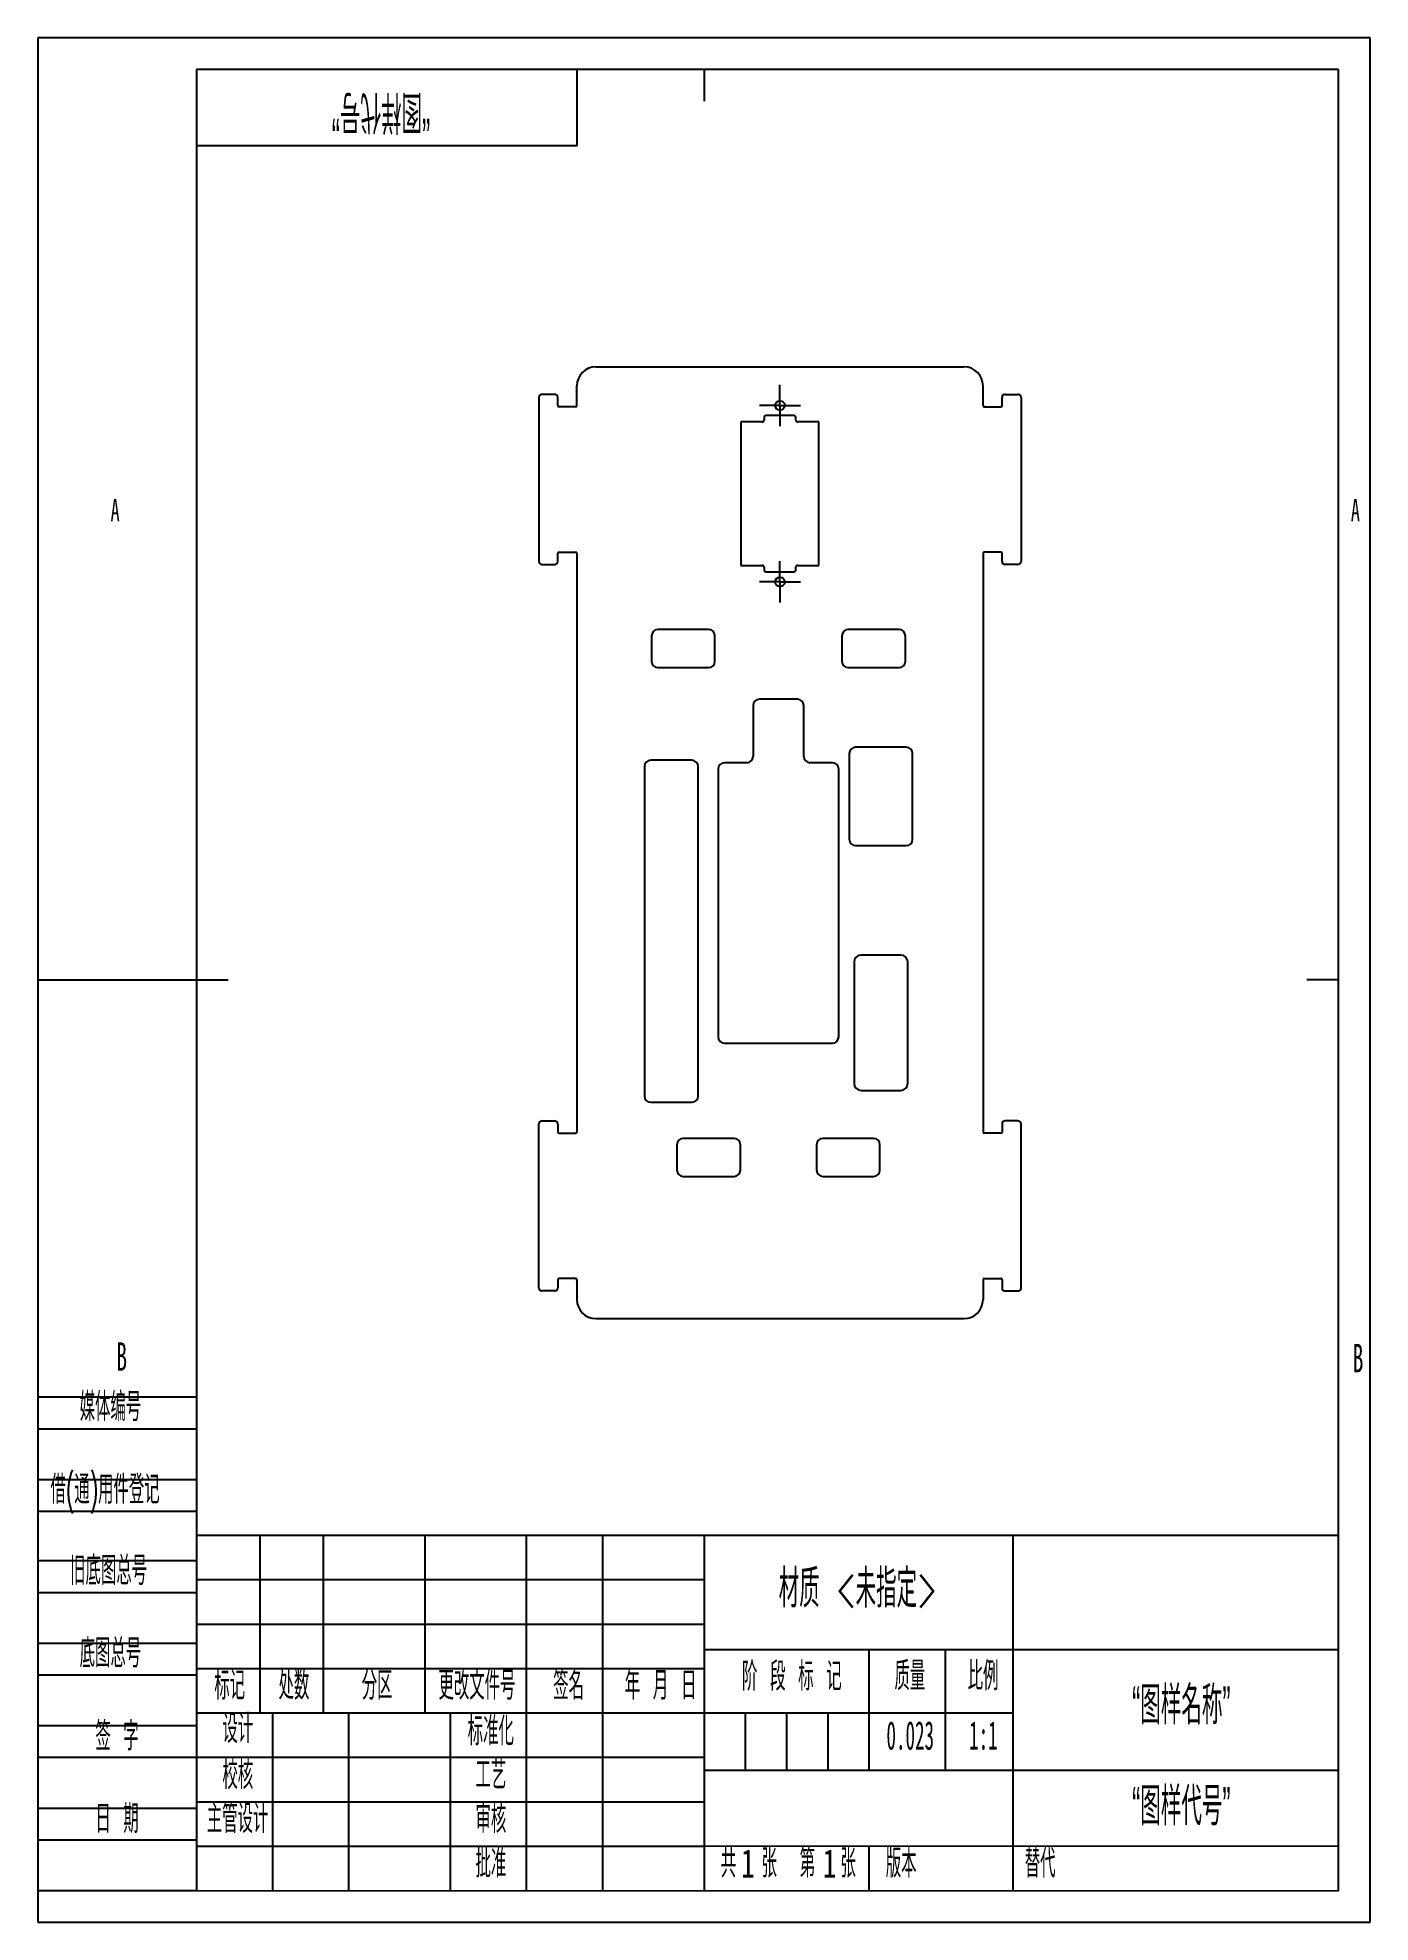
# Model space of a CAD drawing. Header units: millimetres. Extents: x 0 to 210, y 0 to 297.
import ezdxf

# ---------------------------------------------------------------- set-up
doc = ezdxf.new("R2010")
doc.units = ezdxf.units.MM
doc.layers.add('图框', color=7, linetype='Continuous')
doc.layers.add('尺寸', color=7, linetype='Continuous')
doc.styles.add('SLDTEXTSTYLE0', font='TXT', dxfattribs={"width": 0.49, "bigfont": 'bigfont'})
doc.styles.add('SLDTEXTSTYLE1', font='TXT', dxfattribs={"width": 0.494, "bigfont": 'bigfont'})
doc.styles.add('SLDTEXTSTYLE2', font='TXT', dxfattribs={"width": 0.494286, "bigfont": 'bigfont'})
doc.styles.add('SLDTEXTSTYLE3', font='TXT', dxfattribs={"width": 0.495, "bigfont": 'bigfont'})
doc.styles.add('SLDTEXTSTYLE4', font='TXT', dxfattribs={"width": 0.49})
doc.styles.add('SLDTEXTSTYLE5', font='TXT', dxfattribs={"width": 0.56})
doc.styles.add('SLDTEXTSTYLE6', font='TXT', dxfattribs={"width": 0.6})
doc.styles.add('SLDTEXTSTYLE7', font='TXT', dxfattribs={"width": 0.7})

# ---------------------------------------------------------------- blocks, each defined once
blk = doc.blocks.new('SW_CENTERMARKSYMBOL_0')
at = {"layer": '尺寸', "color": 0}
for p, q in [((0, 2.5), (0, 3.25)), ((-2.5, 0), (-3.25, 0)), ((0, 0), (-2.5, 0)), ((0, 0), (0, 2.5)), ((0, 0), (0, -2.5)), ((0, 0), (2.5, 0)), ((2.5, 0), (3.25, 0)), ((0, -2.5), (0, -3.25))]:
    blk.add_line(p, q, dxfattribs=at)
blk = doc.blocks.new('SW_CENTERMARKSYMBOL_1')
at = {"layer": '尺寸', "color": 0}
for p, q in [((0, 2.5), (0, 3.25)), ((-2.5, 0), (-3.25, 0)), ((0, 0), (-2.5, 0)), ((0, 0), (0, 2.5)), ((0, 0), (0, -2.5)), ((0, 0), (2.5, 0)), ((2.5, 0), (3.25, 0)), ((0, -2.5), (0, -3.25))]:
    blk.add_line(p, q, dxfattribs=at)

msp = doc.modelspace()

# ---------------------------------------------------------------- linework, layer by layer
at = {"color": 7, "linetype": 'Continuous', "lineweight": 25}
for p, q in [((87.97, 245.14), (145.97, 245.14)), ((81.47, 240.79), (79.47, 240.79)), ((84.97, 239.04), (84.97, 242.14)), ((148.97, 239.04), (148.97, 242.14)), ((152.47, 240.79), (154.47, 240.79)), ((78.97, 240.29), (78.97, 214.49)), ((81.97, 239.04), (81.97, 240.29)), ((84.77, 238.84), (82.17, 238.84)), ((149.17, 238.84), (151.77, 238.84)), ((151.97, 239.04), (151.97, 240.29)), ((154.97, 240.29), (154.97, 214.49)), ((110.82, 236.44), (110.82, 213.84)), ((114.17, 236.44), (110.82, 236.44)), ((114.47, 237.14), (114.47, 236.74)), ((119.17, 237.44), (114.77, 237.44)), ((119.47, 236.74), (119.47, 237.14)), ((123.12, 236.44), (119.77, 236.44)), ((123.12, 213.84), (123.12, 236.44)), ((79.47, 213.99), (81.47, 213.99)), ((81.97, 214.49), (81.97, 215.74)), ((82.17, 215.94), (84.77, 215.94)), ((84.97, 215.74), (84.97, 124.54)), ((148.97, 215.74), (148.97, 124.54)), ((151.77, 215.94), (149.17, 215.94)), ((151.97, 214.49), (151.97, 215.74)), ((154.47, 213.99), (152.47, 213.99)), ((110.82, 213.84), (114.17, 213.84)), ((114.47, 213.54), (114.47, 213.14)), ((114.77, 212.84), (119.17, 212.84)), ((119.47, 213.14), (119.47, 213.54)), ((119.77, 213.84), (123.12, 213.84)), ((96.73, 202.74), (96.73, 198.74)), ((105.73, 203.74), (97.73, 203.74)), ((106.73, 198.74), (106.73, 202.74)), ((126.73, 202.74), (126.73, 198.74)), ((135.73, 203.74), (127.73, 203.74)), ((136.73, 198.74), (136.73, 202.74)), ((97.73, 197.74), (105.73, 197.74)), ((127.73, 197.74), (135.73, 197.74)), ((112.73, 191.74), (112.73, 183.74)), ((119.73, 192.74), (113.73, 192.74)), ((120.73, 183.74), (120.73, 191.74)), ((127.88, 184.17), (127.88, 170.67)), ((136.88, 185.17), (128.88, 185.17)), ((137.88, 170.67), (137.88, 184.17)), ((95.61, 182.13), (95.61, 130.24)), ((103.08, 183.13), (96.61, 183.13)), ((104.08, 130.24), (104.08, 182.13)), ((107.23, 181.74), (107.23, 139.54)), ((111.73, 182.74), (108.23, 182.74)), ((125.23, 182.74), (121.73, 182.74)), ((126.23, 139.54), (126.23, 181.74)), ((128.88, 169.67), (136.88, 169.67)), ((136, 152.43), (129.77, 152.43)), ((128.65, 151.31), (128.65, 132.23)), ((137.12, 132.23), (137.12, 151.31)), ((108.23, 138.54), (125.23, 138.54)), ((129.77, 131.11), (136, 131.11)), ((96.61, 129.24), (103.08, 129.24)), ((78.97, 99.99), (78.97, 125.79)), ((79.47, 126.29), (81.47, 126.29)), ((81.97, 125.79), (81.97, 124.54)), ((151.97, 125.79), (151.97, 124.54)), ((154.47, 126.29), (152.47, 126.29)), ((154.97, 99.99), (154.97, 125.79)), ((82.17, 124.34), (84.77, 124.34)), ((100.73, 122.54), (100.73, 118.54)), ((109.73, 123.54), (101.73, 123.54)), ((110.73, 118.54), (110.73, 122.54)), ((122.73, 122.54), (122.73, 118.54)), ((131.73, 123.54), (123.73, 123.54)), ((132.73, 118.54), (132.73, 122.54)), ((151.77, 124.34), (149.17, 124.34)), ((101.73, 117.54), (109.73, 117.54)), ((123.73, 117.54), (131.73, 117.54)), ((81.97, 101.24), (81.97, 99.99)), ((84.77, 101.44), (82.17, 101.44)), ((84.97, 101.24), (84.97, 98.14)), ((148.97, 101.24), (148.97, 98.14)), ((149.17, 101.44), (151.77, 101.44)), ((151.97, 101.24), (151.97, 99.99)), ((81.47, 99.49), (79.47, 99.49)), ((152.47, 99.49), (154.47, 99.49)), ((87.97, 95.14), (145.97, 95.14))]:
    msp.add_line(p, q, dxfattribs=at)
for centre in [(116.97, 239.04), (116.97, 211.24)]:
    msp.add_circle(centre, 0.75, dxfattribs=at)
for centre, radius, start, end in [((87.97, 242.14), 3, 90, 180), ((145.97, 242.14), 3, 0, 90), ((79.47, 240.29), 0.5, 90, 180), ((81.47, 240.29), 0.5, 0, 90), ((152.47, 240.29), 0.5, 90, 180), ((154.47, 240.29), 0.5, 0, 90), ((82.17, 239.04), 0.2, 180, 270), ((84.77, 239.04), 0.2, 270, 0), ((149.17, 239.04), 0.2, 180, 270), ((151.77, 239.04), 0.2, 270, 0), ((114.17, 236.74), 0.3, 270, 0), ((114.77, 237.14), 0.3, 90, 180), ((119.17, 237.14), 0.3, 0, 90), ((119.77, 236.74), 0.3, 180, 270), ((79.47, 214.49), 0.5, 180, 270), ((81.47, 214.49), 0.5, 270, 0), ((82.17, 215.74), 0.2, 90, 180), ((84.77, 215.74), 0.2, 0, 90), ((149.17, 215.74), 0.2, 90, 180), ((151.77, 215.74), 0.2, 0, 90), ((152.47, 214.49), 0.5, 180, 270), ((154.47, 214.49), 0.5, 270, 0), ((114.17, 213.54), 0.3, 0, 90), ((114.77, 213.14), 0.3, 180, 270), ((119.17, 213.14), 0.3, 270, 0), ((119.77, 213.54), 0.3, 90, 180), ((97.73, 202.74), 1, 90, 180), ((105.73, 202.74), 1, 0, 90), ((127.73, 202.74), 1, 90, 180), ((135.73, 202.74), 1, 0, 90), ((97.73, 198.74), 1, 180, 270), ((105.73, 198.74), 1, 270, 0), ((127.73, 198.74), 1, 180, 270), ((135.73, 198.74), 1, 270, 0), ((113.73, 191.74), 1, 90, 180), ((119.73, 191.74), 1, 0, 90), ((128.88, 184.17), 1, 90, 180), ((136.88, 184.17), 1, 0, 90), ((96.61, 182.13), 1, 90, 180), ((103.08, 182.13), 1, 0, 90), ((108.23, 181.74), 1, 90, 180), ((111.73, 183.74), 1, 270, 0), ((121.73, 183.74), 1, 180, 270), ((125.23, 181.74), 1, 0, 90), ((128.88, 170.67), 1, 180, 270), ((136.88, 170.67), 1, 270, 0), ((129.77, 151.31), 1.12, 90, 180), ((136, 151.31), 1.12, 0, 90), ((108.23, 139.54), 1, 180, 270), ((125.23, 139.54), 1, 270, 0), ((129.77, 132.23), 1.12, 180, 270), ((136, 132.23), 1.12, 270, 0), ((96.61, 130.24), 1, 180, 270), ((103.08, 130.24), 1, 270, 0), ((79.47, 125.79), 0.5, 90, 180), ((81.47, 125.79), 0.5, 0, 90), ((152.47, 125.79), 0.5, 90, 180), ((154.47, 125.79), 0.5, 0, 90), ((82.17, 124.54), 0.2, 180, 270), ((84.77, 124.54), 0.2, 270, 0), ((101.73, 122.54), 1, 90, 180), ((109.73, 122.54), 1, 0, 90), ((123.73, 122.54), 1, 90, 180), ((131.73, 122.54), 1, 0, 90), ((149.17, 124.54), 0.2, 180, 270), ((151.77, 124.54), 0.2, 270, 0), ((101.73, 118.54), 1, 180, 270), ((109.73, 118.54), 1, 270, 0), ((123.73, 118.54), 1, 180, 270), ((131.73, 118.54), 1, 270, 0), ((82.17, 101.24), 0.2, 90, 180), ((84.77, 101.24), 0.2, 0, 90), ((149.17, 101.24), 0.2, 90, 180), ((151.77, 101.24), 0.2, 360, 90), ((79.47, 99.99), 0.5, 180, 270), ((81.47, 99.99), 0.5, 270, 0), ((87.97, 98.14), 3, 180, 270), ((145.97, 98.14), 3, 270, 0), ((152.47, 99.99), 0.5, 180, 270), ((154.47, 99.99), 0.5, 270, 0)]:
    msp.add_arc(centre, radius, start, end, dxfattribs=at)
at = {"layer": '图框'}
for p, q in [((210, 297), (0, 297)), ((0, 297), (0, 0)), ((210, 0), (210, 297)), ((0, 82.79), (25, 82.79)), ((0, 77.79), (25, 77.79)), ((0, 69.79), (25, 69.79)), ((0, 64.79), (25, 64.79)), ((25.01, 61.02), (25, 5.02)), ((0, 57), (25, 57)), ((25, 54), (105, 54)), ((0, 52), (25, 52)), ((25, 47), (105, 47)), ((0, 44), (25, 44)), ((0, 39), (25, 39)), ((111.5, 33), (111.5, 24)), ((118, 33), (118, 24)), ((124.5, 33), (124.5, 24)), ((0, 31), (25, 31)), ((0, 26), (25, 26)), ((0, 18), (25, 18)), ((0, 13), (25, 13)), ((0, 5.03), (25, 5.02)), ((153.69, 5), (153.69, 4.99)), ((0, 0), (210, 0))]:
    msp.add_line(p, q, dxfattribs=at)
at = {"layer": '图框', "lineweight": 25}
for p, q in [((205, 292), (25, 292)), ((25, 292), (25, 5)), ((85, 280), (85, 292)), ((105, 292), (105, 287)), ((205, 4.97), (205, 292)), ((25, 280), (85, 280)), ((0, 148.5), (30, 148.5)), ((205, 148.5), (200, 148.5)), ((25, 61), (205, 61)), ((35, 61), (35, 33)), ((45, 61), (45, 33)), ((61, 61), (61, 33)), ((77, 61), (77, 5)), ((89, 61), (89, 5)), ((105, 61), (105, 5)), ((153.69, 60.99), (153.69, 5)), ((105, 43), (205, 43)), ((131, 43), (131, 24)), ((143, 43), (143, 24)), ((25, 40), (105, 40)), ((25, 33), (105, 33)), ((37, 33), (37, 5)), ((49, 33), (49, 5)), ((65, 33), (65, 5)), ((105.01, 32.99), (153.69, 32.99)), ((25, 26), (105, 26)), ((105, 24), (205, 24)), ((25, 19), (105, 19)), ((25, 12.02), (105, 12.02)), ((105, 12.02), (205, 12.05)), ((131, 12.03), (131, 4.99)), ((25, 5.02), (205, 4.97))]:
    msp.add_line(p, q, dxfattribs=at)

# ---------------------------------------------------------------- block references
at = {"layer": '尺寸'}
for name, p in [('SW_CENTERMARKSYMBOL_0', (116.97, 239.04)), ('SW_CENTERMARKSYMBOL_1', (116.97, 211.24))]:
    msp.add_blockref(name, p, dxfattribs=at)

# ---------------------------------------------------------------- texts
at = {"layer": '图框', "insert": (54.1, 282.31), "char_height": 6, "attachment_point": 2, "rotation": 180, "style": 'SLDTEXTSTYLE0'}
msp.add_mtext('\\M+18167图样\\M+191E3\\M+18D86\\M+18168', dxfattribs=at)
at = {"layer": '图框'}
for s, insert, char_height, attachment_point, style in [('A', (12.2, 224.3), 3.5, 2, 'SLDTEXTSTYLE6'), ('A', (207.65, 224.3), 3.5, 2, 'SLDTEXTSTYLE6'), ('B', (13.23, 91.41), 4.5, 2, 'SLDTEXTSTYLE5'), ('B', (208.06, 91.16), 4.5, 2, 'SLDTEXTSTYLE5'), ('\\M+1947D\\M+191CC编\\M+18D86', (6.61, 83.48), 4.5, 1, 'SLDTEXTSTYLE0'), ('\\M+18ED8(\\M+192CA)\\M+19770\\M+18C8F\\M+1936F记', (2.02, 70.45), 4.5, 1, 'SLDTEXTSTYLE0'), ('\\M+18B8C\\M+192EA图总\\M+18D86', (5.11, 57.68), 4.5, 1, 'SLDTEXTSTYLE0'), ('\\M+192EA图总\\M+18D86', (6.61, 44.66), 4.5, 1, 'SLDTEXTSTYLE0'), ('标记', (30.26, 39.58), 4.5, 2, 'SLDTEXTSTYLE0'), ('处\\M+19094', (40.38, 39.58), 4.5, 2, 'SLDTEXTSTYLE0'), ('\\M+195AA\\M+18BE6', (53.49, 39.58), 4.5, 2, 'SLDTEXTSTYLE0'), ('\\M+18D58\\M+189FC\\M+195B6\\M+18C8F\\M+18D86', (69.22, 39.58), 4.5, 2, 'SLDTEXTSTYLE0'), ('签\\M+196BC', (83.66, 39.58), 4.5, 2, 'SLDTEXTSTYLE0'), ('\\M+1944E \\M+18C8E \\M+193FA', (98.16, 39.58), 4.5, 2, 'SLDTEXTSTYLE1'), ('阶 \\M+19269 标 记', (118.84, 41.01), 4.5, 2, 'SLDTEXTSTYLE2'), ('质\\M+197CA', (137.44, 41.08), 4.5, 2, 'SLDTEXTSTYLE0'), ('\\M+194E4\\M+197E1', (148.98, 41.08), 4.5, 2, 'SLDTEXTSTYLE0'), ('设计', (31.53, 32.76), 4.5, 2, 'SLDTEXTSTYLE0'), ('标\\M+18F79\\M+189BB', (71.4, 32.38), 4.5, 2, 'SLDTEXTSTYLE0'), ('签 \\M+18E9A', (12.5, 31.58), 4.5, 2, 'SLDTEXTSTYLE0'), ('0.023', (137.5, 31.7), 4.5, 2, 'SLDTEXTSTYLE4'), ('1:1', (149.03, 31.7), 4.5, 2, 'SLDTEXTSTYLE4'), ('\\M+18D5A\\M+18A6A', (31.53, 25.49), 4.5, 2, 'SLDTEXTSTYLE0'), ('\\M+18D48艺', (71.42, 25.49), 4.5, 2, 'SLDTEXTSTYLE0'), ('\\M+193FA \\M+18AFA', (12.5, 18.56), 4.5, 2, 'SLDTEXTSTYLE0'), ('\\M+18EE5\\M+18AC7设计', (31.5, 18.58), 4.5, 2, 'SLDTEXTSTYLE0'), ('审\\M+18A6A', (71.42, 18.59), 4.5, 2, 'SLDTEXTSTYLE0'), ('\\M+194E1\\M+18F79', (71.42, 11.57), 4.5, 2, 'SLDTEXTSTYLE0'), ('\\M+18BA4  张', (112.07, 11.54), 4.5, 2, 'SLDTEXTSTYLE3'), ('\\M+191E6  张', (124.51, 11.54), 4.5, 2, 'SLDTEXTSTYLE3'), ('\\M+194C5\\M+1967B', (136.07, 11.54), 4.5, 2, 'SLDTEXTSTYLE0'), ('\\M+191D6\\M+191E3', (155.55, 11.54), 4.5, 1, 'SLDTEXTSTYLE0'), ('1', (110.85, 11.54), 4.5, 1, 'SLDTEXTSTYLE7'), ('1', (123.72, 11.54), 4.5, 1, 'SLDTEXTSTYLE7')]:
    msp.add_mtext(s, dxfattribs=dict(at, insert=insert, char_height=char_height, attachment_point=attachment_point, style=style))
at = {"layer": '尺寸', "char_height": 6, "attachment_point": 2, "style": 'SLDTEXTSTYLE0'}
for s, insert in [('\\M+18DDE质 <\\M+196A2\\M+18E77\\M+192E8>', (129.19, 55.61)), ('\\M+18167图样\\M+196BC\\M+18FCC\\M+18168', (180.22, 37.21)), ('\\M+18167图样\\M+191E3\\M+18D86\\M+18168', (180.22, 21.3))]:
    msp.add_mtext(s, dxfattribs=dict(at, insert=insert))

doc.saveas('drawing.dxf')
